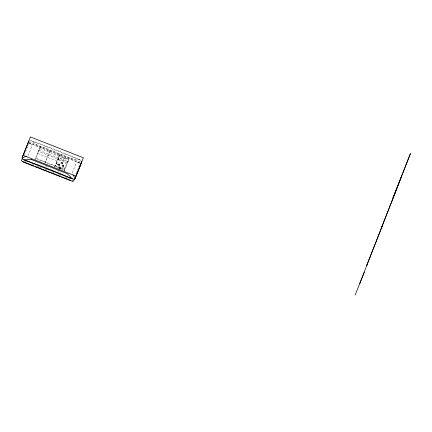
<?xml version="1.0" encoding="UTF-8"?>
<svg xmlns="http://www.w3.org/2000/svg" width="432" height="432" viewBox="0 0 432 432"><rect width="100%" height="100%" fill="white"/><g stroke="black" fill="none" stroke-linecap="round" stroke-linejoin="round"><path stroke-width="0.32" stroke-dasharray="2.16 1.62" d="M54.788 166.784L59.216 155.666L68.92 159.478L67.597 162.864L38.486 151.427L40.397 146.529L34.868 160.407L39.663 148.414L68.774 159.856M45.014 163.091L50.101 150.341L45.085 162.972M54.718 166.903L59.805 154.159L57.893 159.052M57.024 167.319L55.728 165.823L56.657 163.436L60.107 167.427L65.389 166.871L64.46 169.252L61.819 169.533M58.687 158.382L57.758 160.769L63.034 160.207L66.49 164.198L67.419 161.816L63.968 157.826L58.687 158.382L55.728 165.823M57.71 164.835L58.104 163.831M59.357 165.478A0.886 0.464 21.3 0 0 58.271 164.624A0.886 0.464 21.3 0 0 57.974 165.364A0.886 0.464 21.3 0 0 59.357 165.478L59.751 164.479A0.886 0.464 21.3 0 0 58.66 163.62A0.886 0.464 21.3 0 0 58.363 164.36A0.886 0.464 21.3 0 0 59.751 164.479M58.876 168.221L59.27 167.216M60.907 163.161L61.301 162.157M59.179 169.814L60.107 167.427M63.034 160.207L63.968 157.826M60.523 168.863L60.917 167.864A0.886 0.464 21.3 0 0 59.832 167.006A0.886 0.464 21.3 0 0 59.535 167.746A0.886 0.464 21.3 0 0 60.917 167.864M62.554 163.809A0.886 0.464 21.3 0 0 61.468 162.956A0.886 0.464 21.3 0 0 61.171 163.696A0.886 0.464 21.3 0 0 62.554 163.809L62.948 162.805A0.886 0.464 21.3 0 0 61.862 161.951A0.886 0.464 21.3 0 0 61.56 162.691A0.886 0.464 21.3 0 0 62.948 162.805M63.979 171.85L64.859 169.587L35.748 158.15M24.214 154.98L25.202 152.528M25.445 151.913L28.453 144.461M28.031 155.763L32.092 145.654L28.804 141.134M64.46 169.252L67.419 161.816M64.454 170.656L68.92 159.478M72.139 173.102L76.199 162.988L80.503 162.173M75.983 173.907L77.76 169.522M78.694 167.162L79.974 164.003M38.929 150.293L68.04 161.735M37.649 153.425L57.056 161.05M35.602 158.522L64.714 169.965M45.344 165.829L47.164 166.541M57.472 170.591L59.292 171.31M24.3 160.877L26.179 161.617M32.454 164.079L33.707 164.576M36.844 165.807L38.723 166.547M39.355 166.79L41.861 167.778M44.998 169.009L48.136 170.246M51.899 171.725L55.037 172.957M58.801 174.436L61.933 175.667M65.696 177.147L70.087 178.875M58.903 168.475A0.886 0.464 21.3 0 1 59.875 168.113A0.886 0.464 21.3 0 1 60.329 169.036M59.47 168.496A0.886 0.464 21.3 0 1 59.276 167.654A0.886 0.464 21.3 0 1 60.62 168.183A0.886 0.464 21.3 0 1 59.897 168.664M79.828 162.934A2.009 1.053 21.3 0 0 78.948 162.437L30.532 143.408A2.009 1.053 21.3 0 0 28.712 143.257M81.027 160.51A2.371 1.237 21.3 0 0 79.99 159.921L31.471 140.854A2.371 1.237 21.3 0 0 29.333 140.675M79.931 163.523A1.582 0.826 21.3 0 0 78.797 162.643L30.499 143.662A1.582 0.826 21.3 0 0 28.696 143.851M29.138 142.722A1.582 0.826 21.3 0 1 30.937 142.528L79.24 161.514A1.582 0.826 21.3 0 1 80.417 162.875M62.564 165.704L63.445 166.05L62.581 165.683M63.682 166.061C62.181 166.682 62.143 164.565 63.682 166.061M62.197 166.061L63.412 166.682L62.197 166.061M62.635 164.965L63.747 165.845L63.563 165.559L64.006 165.213L62.635 164.965M63.418 165.245L62.948 165.159L63.418 165.245M79.99 159.921L72.97 159.262L37.022 145.13L31.471 140.854A566.795 483.268 21.9 0 1 79.99 159.921M58.12 164.992A0.886 0.464 21.3 0 0 59.503 165.105A0.886 0.464 21.3 0 0 58.417 164.246A0.886 0.464 21.3 0 0 58.12 164.992M61.317 163.318A0.886 0.464 21.3 0 0 62.705 163.436A0.886 0.464 21.3 0 0 61.614 162.578A0.886 0.464 21.3 0 0 61.317 163.318"/><path stroke-width="0.65" d="M359.759 283.549L367.097 264.724M395.723 191.311L381.316 228.101L381.688 227.237M22.34 158.409L21.6 160.256A2.009 1.053 21.3 0 0 23.08 161.968L71.496 180.992A2.009 1.053 21.3 0 0 73.759 180.754L74.498 178.907M81.67 161.249A2.371 1.237 21.3 0 1 81.734 161.935L75.044 178.6A2.371 1.237 21.3 0 1 72.376 178.88A566.795 483.268 21.9 0 0 23.857 159.813A2.371 1.237 21.3 0 1 22.113 157.793L30.44 136.96L83.371 157.761L75.989 176.148L23.063 155.342M396.592 188.908L401.312 177.152M355.147 295.04L364.37 272.057M395.971 190.696L396.916 188.411L366.638 265.745L382.239 226.055L381.866 226.919M26.849 156.173L22.113 157.793A316.791 1.415 -68.5 0 1 28.804 141.134M33.896 165.947L23.231 161.757A1.582 0.826 21.3 0 1 22.507 161.352M35.149 166.444L60.237 176.305M61.495 176.796L70.902 180.495M73.008 174.749L75.044 178.6A316.791 1.415 -68.5 0 1 81.734 161.935M72.965 180.868A1.582 0.826 21.3 0 1 72.338 180.938M410.4 153.668L393.039 197.888L410.4 153.668M31.255 159.494L23.857 159.813L72.376 178.88L67.203 173.621L31.255 159.494"/></g></svg>
